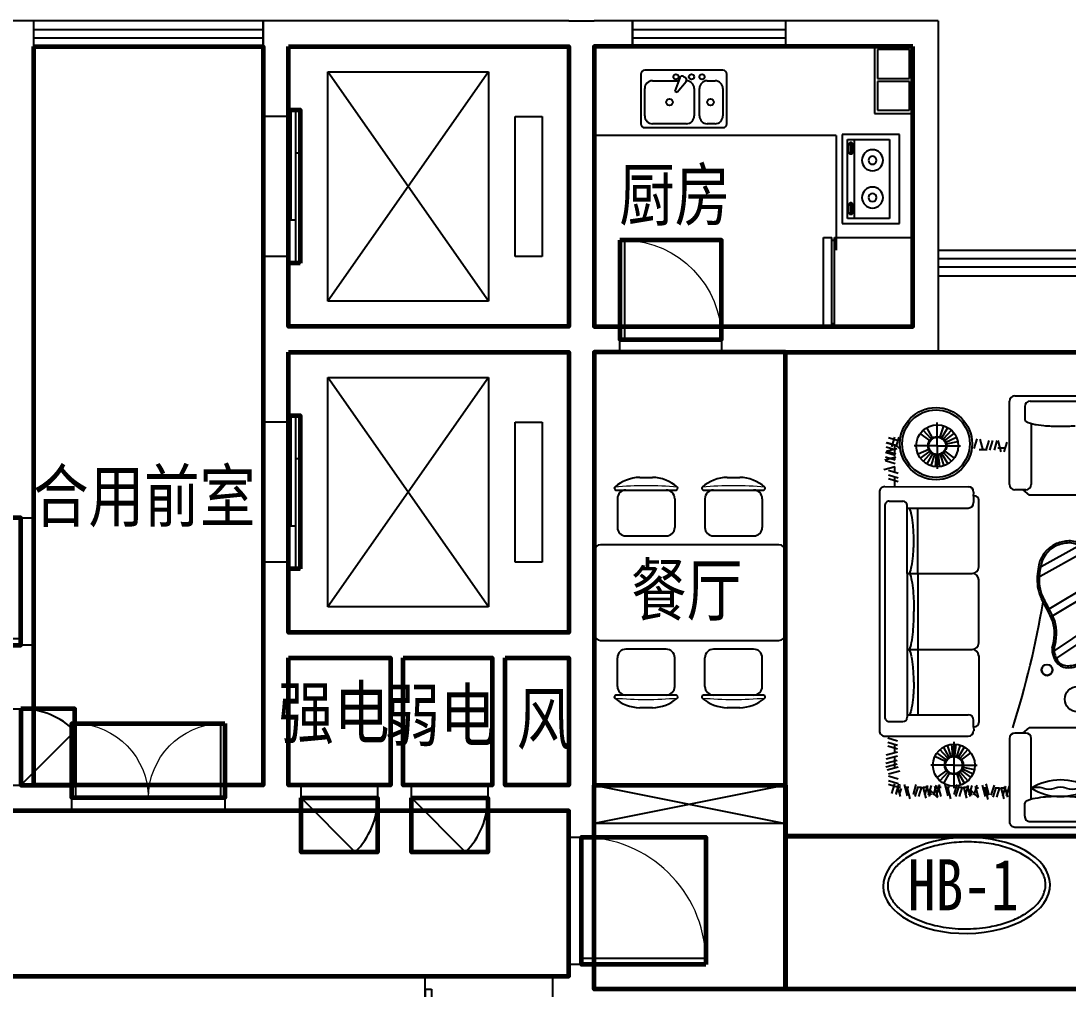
# Model space of a CAD drawing. Extents: x 863892 to 891592, y -662548 to -645248.
# Drawn here: x 877792 to 886011, y -652848 to -645248 of the extents above; entities that cross this region are included whole.
import ezdxf
from ezdxf.enums import TextEntityAlignment as Align

# ---------------------------------------------------------------- set-up
doc = ezdxf.new("R2010")
doc.units = 0
doc.header["$LTSCALE"] = 1000
doc.header["$MEASUREMENT"] = 0
doc.layers.get('0').update_dxf_attribs({"linetype": 'CONTINUOUS'})
for name, color, linetype in [('BATH', 8, 'CONTINUOUS'), ('F1', 223, 'CONTINUOUS'), ('Furniture(家具)', 8, 'CONTINUOUS'), ('PUB_TEXT', 7, 'CONTINUOUS'), ('STAIR', 3, 'CONTINUOUS'), ('WALL', 2, 'CONTINUOUS'), ('WINDOW', 4, 'CONTINUOUS'), ('家具', 8, 'CONTINUOUS')]:
    doc.layers.add(name, color=color, linetype=linetype)
for name, color, linetype, lineweight in [('GT_厨房', 4, 'CONTINUOUS', 60), ('GT_客厅', 2, 'CONTINUOUS', 60), ('GT_玄关', 40, 'CONTINUOUS', 60), ('GT_电机房', 210, 'CONTINUOUS', 60), ('GT_电梯', 150, 'CONTINUOUS', 60), ('GT_过道', 30, 'CONTINUOUS', 60), ('GT_门', 245, 'CONTINUOUS', 60), ('GT_风机房', 230, 'CONTINUOUS', 60), ('GT_餐厅', 3, 'CONTINUOUS', 60)]:
    doc.layers.add(name, color=color, linetype=linetype, lineweight=lineweight)
doc.styles.add('-黑体', font='simhei.ttf', dxfattribs={"width": 0.8})
doc.styles.add('DIM_FONT', font='ZBTXT.shx', dxfattribs={"width": 0.8})

# ---------------------------------------------------------------- blocks, each defined once
blk = doc.blocks.new('_LIFTD')
for points in [[(-0.5476, -0.6024), (-0.5476, -0.7742), (0.2411, -0.7742), (0.2411, -0.6024), (-0.5476, -0.6024)], [(-0.2411, -0.7836), (-0.2411, -0.9554), (0.5476, -0.9554), (0.5476, -0.7836), (-0.2411, -0.7836)]]:
    blk.add_lwpolyline(points)
blk = doc.blocks.new('_E10NWL')
for p, q in [((-275, 0), (275, 0)), ((-275, -482), (-275, 0)), ((275, 0), (275, -482)), ((275, -482), (-275, -482)), ((-275, -550), (-275, -499.1)), ((275, -499.1), (-275, -499.1)), ((-256.6, -482), (-256.6, -499.1)), ((256.6, -482), (256.6, -499.1)), ((275, -499.1), (275, -550)), ((275, -550), (-275, -550))]:
    blk.add_line(p, q)
at = {"style": 'DIM_FONT', "width": 0.8, "flags": 9}
for tag in ['XSIZE', 'YSIZE']:
    blk.add_attdef(tag, (0, 0), '', height=0.5, dxfattribs=at)
blk = doc.blocks.new('A$C20217E62')
at = {"layer": 'F1'}
for p, q in [((0, 419.3), (0, 30.7)), ((644.3, 450), (30.7, 450)), ((675, 30.7), (675, 419.3)), ((92, 368.2), (297.5, 368.2)), ((306.1, 391.1), (267.3, 287.5)), ((285, 277.2), (355.3, 362.7)), ((335.5, 401.6), (349.8, 393.4)), ((521.6, 368.2), (583, 368.2)), ((30.7, 92), (30.7, 306.8)), ((267.3, 287.5), (285, 277.2)), ((419.3, 306.8), (419.3, 92)), ((460.2, 92), (460.2, 306.8)), ((644.3, 306.8), (644.3, 92)), ((30.7, 0), (644.3, 0)), ((358, 30.7), (92, 30.7)), ((583, 30.7), (521.6, 30.7))]:
    blk.add_line(p, q, dxfattribs=at)
for centre, radius in [((276.1, 398.9), 20.5), ((398.9, 398.9), 20.5), ((480.7, 398.9), 20.5), ((225, 199.4), 25.6), ((547.2, 199.4), 25.6)]:
    blk.add_circle(centre, radius, dxfattribs=at)
for centre, radius, start, end in [((30.7, 419.3), 30.7, 90, 180), ((644.3, 419.3), 30.7, 360, 90), ((92, 306.8), 61.4, 90, 180), ((325.2, 383.9), 20.5, 60, 159.46232), ((339.5, 375.7), 20.5, 320.53768, 60), ((358, 306.8), 61.4, 360, 90), ((521.6, 306.8), 61.4, 90, 180), ((583, 306.8), 61.4, 360, 90), ((92, 92), 61.4, 180, 270), ((358, 92), 61.4, 270, 360), ((521.6, 92), 61.4, 180, 270), ((583, 92), 61.4, 270, 360), ((30.7, 30.7), 30.7, 180, 270), ((644.3, 30.7), 30.7, 270, 360)]:
    blk.add_arc(centre, radius, start, end, dxfattribs=at)
blk = doc.blocks.new('A$C179D235A')
at = {"layer": 'BATH'}
for p, q in [((0, 0), (0, 450)), ((0, 450), (700, 450)), ((700, 450), (700, 0)), ((40, 370.4), (40, 40)), ((660, 370.4), (40, 370.4)), ((660, 40), (660, 370.4)), ((40, 95.7), (660, 95.7)), ((40, 40), (660, 40)), ((71.2, 73.5), (71.3, 61.8)), ((146.3, 64), (81.7, 64)), ((81.7, 64), (81.7, 47.4)), ((81.7, 47.4), (146.3, 47.4)), ((146.3, 47.4), (146.3, 64)), ((163, 72.3), (163, 61.8)), ((544.2, 73.5), (544.3, 61.8)), ((554.7, 64), (554.7, 47.4)), ((619.3, 64), (554.7, 64)), ((554.7, 47.4), (619.3, 47.4)), ((619.3, 47.4), (619.3, 64)), ((636, 72.3), (636, 61.8)), ((700, 0), (0, 0))]:
    blk.add_line(p, q, dxfattribs=at)
for centre, radius in [((203.7, 237), 82.5), ((203.7, 237), 31.6), ((496.3, 237), 82.5), ((496.3, 237), 31.6)]:
    blk.add_circle(centre, radius, dxfattribs=at)
for centre, radius, start, end in [((108.3, -10.7), 94.4, 96.09827, 104.46313), ((117.2, -93.3), 177.5, 90, 96.09827), ((117.2, -93.3), 177.5, 83.90173, 90), ((126, -10.7), 94.4, 75.53687, 83.90173), ((581.3, -10.7), 94.4, 96.09827, 104.46313), ((590.1, -93.3), 177.5, 90, 96.09827), ((590.1, -93.3), 177.5, 83.90173, 90), ((599, -10.7), 94.4, 75.53687, 83.90173), ((75.4, 72.3), 4.03, 121.91056, 180), ((75.4, 72.3), 4.03, 180, 197.94544), ((75.4, 61.8), 4.03, 121.91056, 180), ((75.4, 61.8), 4.03, 180, 238.08944), ((95.1, 40.7), 41.3, 104.46313, 121.91056), ((95.1, 30.1), 41.3, 104.46313, 121.91056), ((95.1, 93.4), 41.3, 238.08944, 251.08449), ((108.3, -21.3), 94.4, 96.09827, 104.46313), ((117.2, -103.9), 177.5, 90, 96.09827), ((117.2, -103.9), 177.5, 83.90173, 90), ((126, -21.3), 94.4, 75.53687, 83.90173), ((126, 144.8), 94.4, 282.46105, 284.46313), ((139.2, 40.7), 41.3, 58.08944, 75.53687), ((139.2, 30.1), 41.3, 58.08944, 75.53687), ((139.2, 93.4), 41.3, 284.46313, 301.91056), ((158.9, 72.3), 4.03, 0, 58.08944), ((158.9, 61.8), 4.03, 360, 58.08944), ((158.9, 61.8), 4.03, 301.91056, 360), ((548.4, 72.3), 4.03, 121.91056, 180), ((548.4, 72.3), 4.03, 180, 197.94544), ((548.4, 61.8), 4.03, 121.91056, 180), ((548.4, 61.8), 4.03, 180, 238.08944), ((568.1, 40.7), 41.3, 104.46313, 121.91056), ((568.1, 30.1), 41.3, 104.46313, 121.91056), ((568.1, 93.4), 41.3, 238.08944, 251.08449), ((581.3, -21.3), 94.4, 96.09827, 104.46313), ((590.1, -103.9), 177.5, 90, 96.09827), ((590.1, -103.9), 177.5, 83.90173, 90), ((599, -21.3), 94.4, 75.53687, 83.90173), ((599, 144.8), 94.4, 282.46105, 284.46313), ((612.2, 40.7), 41.3, 58.08944, 75.53687), ((612.2, 30.1), 41.3, 58.08944, 75.53687), ((612.2, 93.4), 41.3, 284.46313, 301.91056), ((631.9, 72.3), 4.03, 0, 58.08944), ((631.9, 61.8), 4.03, 0, 58.08944), ((631.9, 61.8), 4.03, 301.91056, 360)]:
    blk.add_arc(centre, radius, start, end, dxfattribs=at)
blk = doc.blocks.new('ZHUO1')
for p, q in [((803.5, 179.9), (997.9, -237)), ((294.6, 137.4), (-294.6, -137.4)), ((952.7, -1155.7), (361, 113.2)), ((744.5, 146.8), (540.6, 51.7)), ((970.4, 58.6), (1012.3, -31.3)), ((507.9, -38), (641, -323.5)), ((-318.7, -203.8), (272.9, -1472.6)), ((934.7, -261), (730.7, -356.1)), ((-591, -475.9), (-387.1, -380.9)), ((-164.2, -699), (-297.4, -413.5)), ((1034.7, -475.7), (830.8, -570.8)), ((1093.8, -442.6), (1288.2, -859.5)), ((-459.9, -916.8), (-654.3, -499.9)), ((1260.7, -563.9), (1302.6, -653.7)), ((-626.8, -795.6), (-668.7, -705.7)), ((798.2, -660.5), (931.3, -946)), ((-400.8, -883.8), (-196.9, -788.7)), ((1224.9, -883.5), (1021, -978.6)), ((-300.7, -1098.4), (-96.8, -1003.3)), ((126, -1321.5), (-7.1, -1036)), ((-169.6, -1539.3), (-364, -1122.4)), ((339.4, -1496.8), (928.5, -1222.1)), ((-336.5, -1418), (-378.4, -1328.2)), ((-110.5, -1506.3), (93.4, -1411.2))]:
    blk.add_line(p, q)
for centre, radius, start, end in [((821.7, 188.3), 20, 137.66999, 205), ((814.3, 195), 10, 65.72654, 137.66999), ((688.6, -83.5), 315.6, 26.76514, 65.72654), ((315.7, 92), 50, 25, 115), ((773, 85.6), 67.5, 25, 115), ((569.1, -9.5), 67.5, 115, 205), ((722.3, -155.8), 315.6, 344.27346, 23.23486), ((-273.4, -182.7), 50, 115, 205), ((906.1, -199.9), 67.5, 295, 25), ((1016.1, -228.6), 20, 205, 272.33001), ((1016.5, -238.6), 10, 272.33001, 344.27346), ((702.2, -295), 67.5, 205, 295), ((-358.5, -442), 67.5, 25, 115), ((-672.8, -498.4), 10, 92.33001, 164.27346), ((-672.4, -508.4), 20, 25, 92.33001), ((-562.5, -537.1), 67.5, 115, 205), ((1063.3, -536.9), 67.5, 25, 115), ((1111.9, -434.2), 20, 137.66999, 205), ((1104.5, -427.4), 10, 65.72654, 137.66999), ((978.9, -706), 315.6, 26.76514, 65.72654), ((-378.7, -581.2), 315.6, 164.27346, 203.23486), ((859.3, -631.9), 67.5, 115, 205), ((1012.6, -778.2), 315.6, 344.27346, 23.23486), ((-225.4, -727.5), 67.5, 295, 25), ((-345, -653.5), 315.6, 206.76514, 245.72654), ((1196.4, -822.3), 67.5, 295, 25), ((-429.3, -822.6), 67.5, 205, 295), ((1306.3, -851.1), 20, 205, 272.33001), ((1306.7, -861.1), 10, 272.33001, 344.27346), ((-470.6, -932), 10, 245.72654, 317.66999), ((-478, -925.3), 20, 317.66999, 25), ((992.5, -917.4), 67.5, 205, 295), ((-68.3, -1064.5), 67.5, 25, 115), ((-88.4, -1203.7), 315.6, 164.27346, 203.23486), ((-382.5, -1120.9), 10, 92.33001, 164.27346), ((-382.1, -1130.9), 20, 25, 92.33001), ((-272.2, -1159.6), 67.5, 115, 205), ((907.3, -1176.8), 50, 295, 25), ((64.8, -1350), 67.5, 295, 25), ((-54.7, -1275.9), 315.6, 206.76514, 245.72654), ((-139.1, -1445.1), 67.5, 205, 295), ((318.2, -1451.5), 50, 205, 295), ((-180.3, -1554.5), 10, 245.72654, 317.66999), ((-187.7, -1547.8), 20, 317.66999, 25)]:
    blk.add_arc(centre, radius, start, end)
at = {"lineweight": 13}
for centre, start, end in [((-1526.2, -1160.3), 19.8023, 30.1977), ((-1235.9, -1782.8), 19.8023, 30.1977), ((1869.9, 423.3), 199.8023, 210.1977), ((2160.1, -199.2), 199.8023, 210.1977)]:
    blk.add_arc(centre, 2712.7, start, end, dxfattribs=at)
blk = doc.blocks.new('1')
at = {"layer": 'Furniture(家具)'}
for p, q in [((-70292.8, -528945.5), (-69577.6, -528945.8)), ((-70335.6, -529641.1), (-70335.3, -528988)), ((-70216.3, -529030.6), (-70216.4, -529132.2)), ((-70173.8, -528988.1), (-69691.4, -528988.2)), ((-69648.9, -529030.8), (-69649, -529130)), ((-69535.1, -528988.3), (-69535.4, -529641.4)), ((-70951.1, -529284), (-71012.6, -529215.7)), ((-70938.8, -529275), (-70984.7, -529195.4)), ((-70902.4, -529338.1), (-70902.4, -529156.3)), ((-70879.9, -529268.9), (-70851.5, -529181.4)), ((-70866, -529275), (-70820, -529195.4)), ((-70853.7, -529284), (-70792.2, -529215.7)), ((-70165.3, -529204.1), (-70165.5, -529641.1)), ((-70165.3, -529162.6), (-70165.3, -529204.1)), ((-69705.3, -529162.7), (-69705.5, -529641.3)), ((-71209, -529300), (-71285.5, -529276.5)), ((-71239, -529271), (-71262.6, -529347.4)), ((-71203.7, -529271), (-71227.3, -529347.4)), ((-71216.2, -529297.8), (-71191.9, -529273.5)), ((-70961.3, -529295.3), (-71035.6, -529241.3)), ((-70843.5, -529295.3), (-70769.1, -529241.3)), ((-70835.9, -529308.5), (-70751.9, -529271.1)), ((-70831.2, -529322.9), (-70741.3, -529303.8)), ((-70591.9, -529282.7), (-70615.4, -529359.2)), ((-70543, -529373.3), (-70566.5, -529285.1)), ((-70519.4, -529373.3), (-70495.9, -529296.9)), ((-70490, -529373.3), (-70466.5, -529296.9)), ((-70454.7, -529373.3), (-70431.2, -529296.9)), ((-70401.8, -529385), (-70425.3, -529296.9)), ((-69533.6, -529300.4), (-69510, -529388.6)), ((-69459.6, -529367.4), (-69436.1, -529291)), ((-69430.2, -529367.4), (-69406.6, -529291)), ((-69394.9, -529367.4), (-69371.3, -529291)), ((-69360.9, -529373.3), (-69384.4, -529285.1)), ((-69337.4, -529373.3), (-69313.8, -529296.9)), ((-69308, -529373.3), (-69284.4, -529296.9)), ((-69272.7, -529373.3), (-69249.1, -529296.9)), ((-69219.7, -529385), (-69243.2, -529296.9)), ((-69215.1, -529300.4), (-69191.5, -529388.6)), ((-69185.7, -529288.6), (-69162.1, -529376.8)), ((-69121, -529300.4), (-69144.5, -529376.8)), ((-69085.7, -529300.4), (-69109.2, -529376.8)), ((-69056.2, -529300.4), (-69079.8, -529376.8)), ((-69062.3, -529300.4), (-69038.7, -529388.6)), ((-69032.8, -529300.4), (-69009.3, -529388.6)), ((-71226.7, -529338.1), (-71303.1, -529314.6)), ((-71226.7, -529373.4), (-71303.1, -529349.9)), ((-71226.7, -529402.8), (-71303.1, -529379.3)), ((-71220.8, -529338.1), (-71297.2, -529314.6)), ((-71220.8, -529361.6), (-71295.6, -529381.6)), ((-71192.1, -529368.2), (-71223.9, -529336.4)), ((-70902.4, -529338.1), (-71084.1, -529338.1)), ((-70968.9, -529367.7), (-71052.9, -529405.1)), ((-70961.3, -529380.8), (-71035.6, -529434.9)), ((-70968.6, -529326.5), (-70973.3, -529321.8)), ((-70902.4, -529338.1), (-70902.4, -529519.8)), ((-70902.4, -529338.1), (-70720.7, -529338.1)), ((-70843.5, -529380.8), (-70769.1, -529434.9)), ((-70572.9, -529367.1, 685.7), (-70512.2, -529367.1, 685.7)), ((-70427.9, -529353.6, 685.7), (-70367.2, -529353.6, 685.7)), ((-70378.2, -529385), (-70354.7, -529308.6)), ((-69506.2, -529325.7), (-69479.7, -529306.3)), ((-69497.4, -529336.8, 685.7), (-69436.7, -529336.8, 685.7)), ((-69440.1, -529353.6, 685.7), (-69379.4, -529353.6, 685.7)), ((-69352.4, -529350.2, 685.7), (-69291.8, -529350.2, 685.7)), ((-69271.5, -529350.2, 685.7), (-69210.9, -529350.2, 685.7)), ((-69224.3, -529350.2, 685.7), (-69163.7, -529350.2, 685.7)), ((-69177.1, -529353.6, 685.7), (-69116.5, -529353.6, 685.7)), ((-69108.8, -529431.6, 1371.4), (-69108.8, -529339.1, 1371.4)), ((-68980.1, -529373.4), (-69056.6, -529349.9)), ((-71226.7, -529426.4), (-71314.9, -529449.9)), ((-71232.6, -529414.6), (-71309, -529391.1)), ((-71232.6, -529449.9), (-71309, -529426.4)), ((-71232.6, -529479.3), (-71309, -529455.8)), ((-70951.1, -529392.1), (-71012.6, -529460.5)), ((-70938.8, -529401.1), (-70984.7, -529480.7)), ((-70924.9, -529407.3), (-70953.3, -529494.7)), ((-70910, -529410.4), (-70919.6, -529501.9)), ((-70894.8, -529410.4), (-70885.2, -529501.9)), ((-70886.1, -529409), (-70890.8, -529404.3)), ((-70879.9, -529407.3), (-70851.5, -529494.7)), ((-70866, -529401.1), (-70820, -529480.7)), ((-70853.7, -529392.1), (-70792.2, -529460.5)), ((-68980.1, -529396.9), (-69068.3, -529420.5)), ((-68991.9, -529449.9), (-69068.3, -529426.4)), ((-68991.9, -529485.2), (-69068.3, -529461.7)), ((-71232.6, -529502.8), (-71320.8, -529526.4)), ((-71209, -529555.8), (-71285.5, -529532.2)), ((-68991.9, -529538.1), (-69080.1, -529561.7)), ((-68991.9, -529514.6), (-69068.3, -529491.1)), ((-71209, -529591.1), (-71285.5, -529567.5)), ((-71209, -529620.5), (-71285.5, -529597)), ((-70165.5, -529615.2), (-70165.5, -529641.1)), ((-68997.8, -529655.8), (-69074.2, -529632.3)), ((-69058.8, -529669, 1371.4), (-69058.8, -529576.5, 1371.4)), ((-71356, -529700.8), (-71355.8, -531575.1)), ((-71313.2, -529659), (-70659.5, -529659.2)), ((-70617, -529732.5), (-70616.9, -529701.8)), ((-70208, -529683.7), (-70293.1, -529683.6)), ((-70230.4, -529683.6), (-70180.1, -529725.2)), ((-69626.2, -529683.2), (-69677.3, -529725.4)), ((-69577.9, -529683.9), (-69663, -529683.9)), ((-68997.8, -529691.1), (-69074.2, -529667.6)), ((-68997.8, -529720.5), (-69074.2, -529697)), ((-71279.3, -529772.8), (-71173.8, -529772.8)), ((-70617.2, -529728.3), (-70617.2, -529784.6)), ((-70617, -529731.4), (-70610.5, -529731.4)), ((-70576.8, -530288.4), (-70576.8, -529793.1)), ((-70576.5, -529904.6), (-70576.5, -529765.5)), ((-70135.7, -529725.2), (-70180.1, -529725.2)), ((-69677.3, -529725.4), (-70135.7, -529725.2)), ((-68997.8, -529744), (-69086, -529767.6)), ((-68997.8, -529773.4), (-69086, -529797)), ((-69039.8, -529840, 1371.4), (-69039.8, -529747.4, 1371.4)), ((-71314, -529806.7), (-71313.3, -531469.8)), ((-71140, -530339.6), (-71139.8, -529806.9)), ((-71139.8, -529827), (-70659.8, -529827.1)), ((-71054.9, -530052.4), (-71054.8, -529827)), ((-68980.1, -529832.3), (-69056.6, -529808.7)), ((-68980.1, -529867.6), (-69056.6, -529844)), ((-68980.1, -529897), (-69056.6, -529873.4)), ((-68980.1, -529920.5), (-69068.3, -529944)), ((-68991.9, -529973.5), (-69068.3, -529949.9)), ((-69059.2, -530021.2, 1371.4), (-69059.2, -529928.7, 1371.4)), ((-68991.9, -530008.8), (-69068.3, -529985.2)), ((-68991.9, -530038.2), (-69068.3, -530014.6)), ((-71055, -530339.6), (-71054.9, -530052.4)), ((-70110.3, -530299.1), (-69774.6, -530113.4)), ((-68991.9, -530061.7), (-69080.1, -530085.2)), ((-70118.5, -530374.4), (-69723.9, -530156.1)), ((-69052.7, -530267.3, 1371.4), (-69052.7, -530174.7, 1371.4)), ((-68974.3, -530191.1), (-69050.7, -530167.6)), ((-68974.3, -530226.4), (-69050.7, -530202.9)), ((-68974.3, -530279.4), (-69062.5, -530302.9)), ((-68974.3, -530255.8), (-69050.7, -530232.3)), ((-71140.2, -530339.6), (-70760.4, -530339.5)), ((-71140, -530339.4), (-71139.8, -531469.7)), ((-71140, -530339.4), (-71033, -530339.5)), ((-71055, -530339.5), (-71054.8, -531449.6)), ((-70760.4, -530339.5), (-70627.8, -530339.4)), ((-70037.8, -530626.9), (-69608.5, -530368.7)), ((-68986, -530332.3), (-69062.5, -530308.8)), ((-68986, -530367.6), (-69062.5, -530344.1)), ((-68986, -530397), (-69062.5, -530373.5)), ((-70576.7, -530885.9), (-70576.7, -530390.6)), ((-70010.7, -530681.3), (-69594.6, -530431.1)), ((-68986, -530420.5), (-69074.2, -530444.1)), ((-69046.3, -530545.6, 1371.4), (-69046.3, -530453.1, 1371.4)), ((-68991.9, -530538.2), (-69068.3, -530514.7)), ((-68991.9, -530573.5), (-69068.3, -530550)), ((-68991.9, -530602.9), (-69068.3, -530579.4)), ((-69999.2, -530958.6), (-69586.9, -530680)), ((-68991.9, -530626.4), (-69080.1, -530650)), ((-68991.9, -530655.9), (-69080.1, -530679.4)), ((-69065.7, -530772.2, 1371.4), (-69065.7, -530679.7, 1371.4)), ((-69980.2, -531016.6), (-69599.6, -530759.3)), ((-68986, -530744.1), (-69074.2, -530767.6)), ((-68974.3, -530773.5), (-69062.5, -530797)), ((-68986, -530838.2), (-69062.5, -530814.7)), ((-68986, -530873.5), (-69062.5, -530850)), ((-71140, -530937.1), (-70760.3, -530937)), ((-70760.3, -530937), (-70627.7, -530936.9)), ((-68986, -530902.9), (-69062.5, -530879.4)), ((-68980.1, -530944.1), (-69056.6, -530920.6)), ((-69046.3, -530988.4, 1371.4), (-69046.3, -530895.8, 1371.4)), ((-70576.7, -530987.9), (-70576.5, -531511.1)), ((-68980.1, -530979.4), (-69056.6, -530955.9)), ((-68980.1, -531008.8), (-69056.6, -530985.3)), ((-69036.9, -531089.8, 1371.4), (-69036.9, -530997.2, 1371.4)), ((-68980.1, -531032.4), (-69068.3, -531055.9)), ((-68991.9, -531085.3), (-69068.3, -531061.8)), ((-68991.9, -531120.6), (-69068.3, -531097.1)), ((-68991.9, -531173.5), (-69080.1, -531197.1)), ((-68991.9, -531150), (-69068.3, -531126.5)), ((-69051.9, -531219.3, 1371.4), (-69051.9, -531126.8, 1371.4)), ((-68974.3, -531303), (-69050.7, -531279.4)), ((-68974.3, -531338.3), (-69050.7, -531314.7)), ((-68974.3, -531367.7), (-69050.7, -531344.1)), ((-69036.9, -531373.3, 1371.4), (-69036.9, -531280.8, 1371.4)), ((-68974.3, -531391.2), (-69062.5, -531414.7)), ((-68986, -531444.2), (-69062.5, -531420.6)), ((-69051, -531523.8, 685.7), (-69051, -531431.3, 685.7)), ((-71279.3, -531503.8), (-71173.8, -531503.7)), ((-71139.8, -531449.6), (-70659.8, -531449.4)), ((-70617.2, -531548.3), (-70617.2, -531491.9)), ((-68986, -531479.5), (-69062.5, -531455.9)), ((-68986, -531508.9), (-69062.5, -531485.3)), ((-70617, -531544.1), (-70616.9, -531574.8)), ((-70617, -531545.2), (-70610.5, -531545.2)), ((-70208, -531592.9), (-70293.1, -531593)), ((-70230.4, -531592.9), (-70180.1, -531551.4)), ((-69677.3, -531551.2), (-70180.1, -531551.4)), ((-69626.2, -531593.4), (-69677.3, -531551.2)), ((-69577.9, -531592.7), (-69663, -531592.7)), ((-68986, -531532.4), (-69074.2, -531555.9)), ((-68980.1, -531596.1), (-69056.6, -531572.6)), ((-69036.9, -531677.1, 1371.4), (-69036.9, -531584.5, 1371.4)), ((-71313.2, -531617.6), (-70659.5, -531617.4)), ((-71214.9, -531655.9), (-71291.4, -531632.4)), ((-71214.9, -531691.2), (-71291.4, -531667.7)), ((-70794.4, -531776.1), (-70822.8, -531688.7)), ((-70779.5, -531773), (-70789.1, -531681.5)), ((-70771.9, -531662.4), (-70771.9, -532027.1)), ((-70764.3, -531773), (-70754.7, -531681.5)), ((-70749.4, -531776.1), (-70721, -531688.7)), ((-70335.6, -531635.5), (-70335.3, -532288.6)), ((-70165.3, -532114), (-70165.5, -531635.4)), ((-69705.3, -532113.9), (-69705.5, -531635.2)), ((-69535.1, -532288.3), (-69535.4, -531635.2)), ((-68980.1, -531619.7), (-69068.3, -531643.2)), ((-68991.9, -531672.6), (-69068.3, -531649.1)), ((-68991.9, -531707.9), (-69068.3, -531684.4)), ((-71214.9, -531744.2), (-71303.1, -531767.7)), ((-71214.9, -531720.6), (-71291.4, -531697.1)), ((-70830.8, -531802.6), (-70905.1, -531748.5)), ((-70820.6, -531791.3), (-70882.1, -531723)), ((-70808.3, -531782.3), (-70854.2, -531702.7)), ((-70735.5, -531782.3), (-70689.5, -531702.7)), ((-70723.2, -531791.3), (-70661.7, -531723)), ((-70713, -531802.6), (-70638.6, -531748.5)), ((-68991.9, -531760.8), (-69080.1, -531784.4)), ((-68991.9, -531737.3), (-69068.3, -531713.8)), ((-69051.9, -531806.6, 1371.4), (-69051.9, -531714.1, 1371.4)), ((-71217.6, -531808), (-71305.8, -531831.5)), ((-71217.6, -531837.4), (-71305.8, -531861)), ((-71214.9, -531773.6), (-71303.1, -531797.1)), ((-71236.6, -531869.2), (-71236.6, -531779.4)), ((-70771.9, -531845.4), (-70953.6, -531845.4)), ((-70838.4, -531815.8), (-70922.3, -531778.4)), ((-70771.9, -531845.4), (-70590.2, -531845.4)), ((-71209, -531861.8), (-71297.2, -531885.4)), ((-71197.3, -531891.2), (-71285.5, -531914.8)), ((-71209, -531956), (-71285.5, -531932.4)), ((-70830.8, -531888.1), (-70905.1, -531942.2)), ((-70820.6, -531899.4), (-70882.1, -531967.7)), ((-70808.3, -531908.4), (-70854.2, -531988)), ((-70749.4, -531914.6), (-70721, -532002)), ((-70735.5, -531908.4), (-70689.5, -531988)), ((-70723.2, -531899.4), (-70661.7, -531967.7)), ((-70713, -531888.1), (-70638.6, -531942.2)), ((-70705.4, -531875), (-70621.4, -531912.3)), ((-70700.7, -531860.5), (-70610.8, -531879.6)), ((-68974.3, -531890.3), (-69050.7, -531866.7)), ((-68974.3, -531925.6), (-69050.7, -531902)), ((-68974.3, -531955), (-69050.7, -531931.5)), ((-69036.9, -531960.6, 1371.4), (-69036.9, -531868.1, 1371.4)), ((-71209, -531991.3), (-71285.5, -531967.7)), ((-71209, -532020.7), (-71285.5, -531997.1)), ((-71239, -531991.7), (-71262.6, -532068.1)), ((-71204.1, -531998.1), (-71227.7, -532074.5)), ((-71203.7, -531991.7), (-71227.3, -532068.1)), ((-71217.1, -532004), (-71193.6, -532092.2)), ((-71163.7, -531998.1), (-71140.1, -532086.3)), ((-71069.6, -531998.1), (-71093.1, -532074.5)), ((-71055.7, -532015.8), (-71079.3, -532092.2)), ((-71026.3, -532015.8), (-71049.9, -532092.2)), ((-71017, -532015.8), (-70993.5, -532104)), ((-70979.4, -532004), (-71002.9, -532080.4)), ((-70987.6, -532004), (-70964, -532092.2)), ((-70950, -532004), (-70973.5, -532080.4)), ((-70911.3, -532003.4), (-70934.9, -532079.9)), ((-70924.3, -532009.3), (-70900.8, -532097.5)), ((-70884.7, -531998.1), (-70908.3, -532074.5)), ((-70897.7, -532004), (-70874.1, -532092.2)), ((-70844.3, -531998.1), (-70820.7, -532086.3)), ((-70750.1, -531998.1), (-70773.7, -532074.5)), ((-70736.3, -532015.8), (-70759.9, -532092.2)), ((-70706.9, -532015.8), (-70730.4, -532092.2)), ((-70697.6, -532015.8), (-70674, -532104)), ((-70660, -532004), (-70683.5, -532080.4)), ((-70668.2, -532004), (-70644.6, -532092.2)), ((-70630.5, -532004), (-70654.1, -532080.4)), ((-70591.9, -532003.4), (-70615.4, -532079.9)), ((-70604.9, -532009.3), (-70581.3, -532097.5)), ((-70551.4, -532003.4), (-70527.9, -532091.6)), ((-70522, -531991.7), (-70498.5, -532079.9)), ((-70457.3, -532003.4), (-70480.9, -532079.9)), ((-70367.1, -532009.3), (-70390.7, -532085.7)), ((-70375.3, -532009.3), (-70351.8, -532097.5)), ((-70337.7, -532009.3), (-70361.3, -532085.7)), ((-69495, -531998.1), (-69518.5, -532074.5)), ((-69481.2, -532015.8), (-69504.7, -532092.2)), ((-69451.8, -532015.8), (-69475.3, -532092.2)), ((-69442.4, -532015.8), (-69418.9, -532104)), ((-69404.8, -532004), (-69428.3, -532080.4)), ((-69413, -532004), (-69389.5, -532092.2)), ((-69336.8, -532003.4), (-69360.3, -532079.9)), ((-69349.7, -532009.3), (-69326.2, -532097.5)), ((-69323.1, -532004), (-69299.6, -532092.2)), ((-69269.7, -531998.1), (-69246.1, -532086.3)), ((-69175.5, -531998.1), (-69199.1, -532074.5)), ((-69161.7, -532015.8), (-69185.3, -532092.2)), ((-69132.3, -532015.8), (-69155.9, -532092.2)), ((-69123, -532015.8), (-69099.5, -532104)), ((-69085.4, -532004), (-69108.9, -532080.4)), ((-69093.6, -532004), (-69070, -532092.2)), ((-68974.3, -531978.5), (-69062.5, -532002)), ((-68986, -532031.5), (-69062.5, -532007.9)), ((-71186, -532029.7), (-71197.8, -532068.1)), ((-71140.5, -532021.6), (-71117, -532109.8)), ((-70962.4, -532043), (-70952.5, -532079.9)), ((-70899.5, -532101.6), (-70961.3, -532039.7)), ((-70821.1, -532021.6), (-70797.6, -532109.8)), ((-70642.9, -532043), (-70633.1, -532079.9)), ((-70580, -532101.6), (-70641.9, -532039.7)), ((-70528.3, -532027), (-70504.7, -532115.2)), ((-70443.5, -532021.1), (-70467, -532097.5)), ((-70414.1, -532021.1), (-70437.6, -532097.5)), ((-70404.8, -532021.1), (-70381.2, -532109.3)), ((-69387.8, -532043), (-69377.9, -532079.9)), ((-69246.5, -532021.6), (-69223, -532109.8)), ((-69068.4, -532043), (-69058.5, -532079.9)), ((-68986, -532066.8), (-69062.5, -532043.2)), ((-70216.3, -532246), (-70216.4, -532144.3)), ((-69648.9, -532245.8), (-69649, -532146.6)), ((-70292.8, -532331.1), (-69577.6, -532330.8)), ((-70173.8, -532288.5), (-69691.4, -532288.3))]:
    blk.add_line(p, q, dxfattribs=at)
for points in [[(-71236.6, -529413.3), (-71236.6, -529333.3)], [(-71236.6, -529448.6), (-71236.6, -529429)], [(-71236.6, -529547.3), (-71236.6, -529503.9)], [(-71236.6, -529651.4), (-71236.6, -529582.6)], [(-71236.6, -531750), (-71236.6, -531684.6)], [(-71192.3, -532019.9), (-71210.9, -532019.9)], [(-71125.3, -532019.9), (-71157.9, -532019.9)], [(-71027.6, -532019.9), (-71057, -532019.9)], [(-70983.3, -532019.9), (-71015.9, -532019.9)], [(-70984.3, -532019.9), (-71014.4, -532019.9)], [(-70899.5, -532025.2), (-70918.1, -532025.2)], [(-70872.9, -532019.9), (-70891.4, -532019.9)], [(-70805.9, -532019.9), (-70838.4, -532019.9)], [(-70708.2, -532019.9), (-70737.6, -532019.9)], [(-70663.9, -532019.9), (-70696.5, -532019.9)], [(-70664.9, -532019.9), (-70695, -532019.9)], [(-70580.1, -532025.2), (-70598.6, -532025.2)], [(-70513.1, -532025.2), (-70545.6, -532025.2)], [(-70415.4, -532025.2), (-70444.8, -532025.2)], [(-70371.1, -532025.2), (-70403.7, -532025.2)], [(-70372.1, -532025.2), (-70402.2, -532025.2)], [(-69453, -532019.9), (-69482.4, -532019.9)], [(-69408.8, -532019.9), (-69441.3, -532019.9)], [(-69409.7, -532019.9), (-69439.8, -532019.9)], [(-69324.9, -532025.2), (-69343.5, -532025.2)], [(-69298.3, -532019.9), (-69316.9, -532019.9)], [(-69231.3, -532019.9), (-69263.9, -532019.9)], [(-69133.6, -532019.9), (-69163, -532019.9)], [(-69089.3, -532019.9), (-69121.9, -532019.9)], [(-69090.3, -532019.9), (-69120.4, -532019.9)], [(-69005.5, -532025.2), (-69024, -532025.2)]]:
    blk.add_lwpolyline(points, dxfattribs=at)
for points in [[(-71087.1, -530083.1, 0.02107), (-71092, -529964.9, 0.029233), (-71104.1, -529880.4, 0.045778), (-71120.2, -529827, 0.201615)], [(-71121.2, -530341, 0.047423), (-71104.3, -530285.6, 0.029233), (-71092.1, -530201.2, 0.02107), (-71087.1, -530083.1, 0.02107)], [(-71120, -530339.6, 0.00246), (-71121.2, -530336.8)], [(-71121.2, -530337.9, -0.047423), (-71104.3, -530393.2, -0.029233), (-71092.1, -530477.6, -0.017749), (-71085.5, -530638.3, -0.02107)], [(-71087.1, -531193.5, -0.02107), (-71092, -531311.7, -0.029233), (-71104.1, -531396.1, -0.045778), (-71120.2, -531449.6, -0.201615)]]:
    blk.add_lwpolyline(points, format="xyb", dxfattribs=at)
for centre, radius in [((-70912.5, -529321.5), 283.5), ((-70912.5, -529321.5), 264.6), ((-70902.4, -529338.1), 164.7), ((-70902.4, -529338.1), 72.8), ((-70902.4, -529338.1), 67.2), ((-69192.4, -529689.5), 26), ((-69322.3, -530443.3), 104.7), ((-70041, -531097.1), 43.3), ((-69803.2, -531327.1), 98.8), ((-69235.7, -531448.4), 26), ((-70771.9, -531845.4), 164.7), ((-70771.9, -531845.4), 72.8), ((-70771.9, -531845.4), 67.2)]:
    blk.add_circle(centre, radius, dxfattribs=at)
for centre, radius, start, end in [((-70292.8, -528988), 42.5, 89.97718, 179.97718), ((-69577.6, -528988.3), 42.5, 359.97718, 89.97718), ((-70173.8, -529030.6), 42.5, 89.97718, 179.97718), ((-69691.5, -529030.8), 42.5, 359.97718, 89.97718), ((-70199.3, -529132.2), 17, 179.97718, 246.26262), ((-69666, -529130), 17, 294.81829, 359.97718), ((-70075.5, -528850.7), 324.6, 246.26262, 259.46261), ((-69991.4, -528398.5), 784.5, 259.46261, 260.16374), ((-69986.4, -528398.5), 784.5, 259.50825, 265.62663), ((-69934.8, -527666.3), 1518.9, 265.58099, 269.97718), ((-69934.8, -527666.3), 1518.9, 269.97718, 274.37337), ((-69873.8, -528398.5), 784.5, 274.41901, 280.53739), ((-69795.1, -528850.8), 324.6, 282.72648, 294.81829), ((-71313.1, -529701.9), 42.9, 90.21182, 181.55427), ((-70659.5, -529701.7), 42.5, 359.97718, 89.97718), ((-70293.1, -529641.1), 42.5, 179.97718, 269.97718), ((-70208, -529641.1), 42.5, 269.97718, 359.97718), ((-69662.9, -529641.3), 42.5, 179.97718, 269.97718), ((-74516.4, -530398.9), 5000.5, 346.46005, 8.23607), ((-77390.3, -530064.1), 7747.5, 358.48458, 2.66537), ((-69577.9, -529641.4), 42.5, 269.97718, 359.97718), ((-71278.8, -529808), 35.2, 90.76195, 182.11277), ((-71173.8, -529806.9), 34, 359.97718, 89.97718), ((-70659.7, -529784.6), 42.5, 269.97718, 359.97718), ((-70610.5, -529765.4), 34, 359.97718, 89.97718), ((-69873.9, -530325.9), 238.3, 112.82179, 174.6616), ((-69875.2, -530323.3), 220.1, 115.14615, 172.25786), ((-69846.9, -530411.7), 312.4, 94.26561, 112.94903), ((-69846.9, -530411.7), 328, 94.16056, 111.35274), ((-69870.7, -530259.1), 174.6, 54.53942, 90), ((-69870.7, -530259.1), 159, 54.53942, 89.79814), ((-69980.4, -530413.2), 363.7, 30.18022, 54.53942), ((-69980.4, -530413.2), 348.1, 30.18022, 54.53942), ((-70627.8, -530288.4), 51, 269.97718, 359.97718), ((-70155.9, -530515.2), 551.1, 13.54376, 30.18022), ((-70155.9, -530515.2), 566.7, 13.54376, 30.18022), ((-70627.7, -530390.7), 51, 0.02282, 90.02282), ((-69656.2, -530386.6), 462.4, 169.6711, 179.70345), ((-69656.2, -530386.6), 446.9, 167.98944, 179.717), ((-69771.2, -530390.7), 347.6, 178.92916, 205.31733), ((-69771.2, -530390.7), 332, 178.91103, 205.20363), ((-70434.3, -530582.3), 837.4, 0, 13.54376), ((-70434.3, -530582.3), 853, 0, 13.54376), ((-71530.5, -531381.2), 1688, 23.36802, 30.20084), ((-77073.4, -529406.3), 7095.9, 342.4045, 350.62493), ((-71530.5, -531381.2), 1672.4, 23.40782, 30.22383), ((-70434.3, -530582.3), 837.4, 346.45624, 0), ((-70434.3, -530582.3), 853, 346.45624, 0), ((-73351, -530625.4), 2265.5, 355.60792, 359.67522), ((-70362.6, -530813.4), 379.5, 343.05682, 14.73896), ((-70362.6, -530813.4), 395.1, 343.29264, 14.91168), ((-70155.9, -530649.3), 551.1, 329.81978, 346.45624), ((-70155.9, -530649.3), 566.7, 329.81978, 346.45624), ((-71819.5, -530737.2), 730, 348.45104, 355.1489), ((-71403.8, -530822.2), 305.7, 337.59062, 348.45104), ((-71403.8, -531052.1), 305.7, 11.54896, 22.40938), ((-71403.8, -530823.4), 305.7, 337.63626, 338.20011), ((-70627.7, -530885.9), 51, 269.97718, 359.97718), ((-70627.7, -530988), 51, 0.02282, 90.02282), ((-69841.1, -530939.1), 159.2, 174.55266, 218.73699), ((-69841.1, -530939.1), 143.6, 175.15636, 218.84477), ((-69980.4, -530751.4), 348.1, 305.46058, 329.81978), ((-69980.4, -530751.4), 363.7, 305.46058, 329.81978), ((-71819.5, -531137.1), 730, 4.8511, 11.54896), ((-69881.8, -530976.2), 88.8, 216.61066, 276.60005), ((-77390.3, -530064.1), 7747.5, 348.93369, 353.21581), ((-72491.1, -531194.1), 1404, 0.02282, 4.8511), ((-70041, -531097.1), 43.3, 153.59105, 30.58044), ((-69881.8, -530976.2), 104.3, 216.78006, 276.07492), ((-69870.7, -530905.4), 159, 269.69663, 305.46058), ((-69870.7, -530905.4), 174.6, 270, 305.46058), ((-71278.8, -531468.5), 35.2, 177.88723, 269.23805), ((-71173.8, -531469.7), 34, 270.02282, 0.02282), ((-70659.7, -531492), 42.5, 0.02282, 90.02282), ((-70610.5, -531511.1), 34, 270.02282, 0.02282), ((-71313.3, -531575.1), 42.5, 180.02282, 270.02282), ((-70659.5, -531574.8), 42.5, 270.02282, 0.02282), ((-70293.1, -531635.5), 42.5, 90.02282, 180.02282), ((-70208, -531635.4), 42.5, 0.02282, 90.02282), ((-69662.9, -531635.2), 42.5, 90.02282, 180.02282), ((-69577.9, -531635.2), 42.5, 0.02282, 90.02282), ((-73908.3, -530951.7), 2911.9, 338.83649, 338.87132), ((-69934.9, -532395.3), 434.1, 58.32966, 121.888), ((-69936.3, -531657.3), 434.1, 238.32966, 301.888), ((-70117.8, -532170.6), 151.1, 72.50783, 107.70983), ((-69991.4, -532878.1), 784.5, 94.41901, 100.53739), ((-70027, -531882.5), 151.1, 252.50783, 287.70983), ((-69934.8, -533610.3), 1518.9, 90.02282, 94.41901), ((-69935.1, -532170.3), 151.1, 72.50783, 107.70983), ((-69934.8, -533610.3), 1518.9, 85.62663, 90.02282), ((-69844.3, -531882.1), 151.1, 252.50783, 287.70983), ((-69878.8, -532878), 784.5, 79.50825, 85.62663), ((-69752.4, -532169.9), 151.1, 72.50783, 107.70983), ((-70199.3, -532144.3), 17, 113.73738, 180.02282), ((-70075.5, -532425.9), 324.6, 100.53739, 113.73738), ((-69795.1, -532425.7), 324.6, 65.18171, 79.50825), ((-69666, -532146.6), 17, 0.02282, 65.18171), ((-70173.8, -532246), 42.5, 180.02282, 270.02282), ((-69691.5, -532245.8), 42.5, 270.02282, 0.02282), ((-70292.8, -532288.6), 42.5, 180.02282, 270.02282), ((-69577.6, -532288.3), 42.5, 270.02282, 0.02282)]:
    blk.add_arc(centre, radius, start, end, dxfattribs=at)
blk = doc.blocks.new('A$C505D2F39')
at = {"layer": 'F1'}
for p, q in [((526.4, 301.1), (0, 301.1)), ((0, 301.1), (0, 0)), ((250.4, 275.9), (25.2, 275.9)), ((25.2, 275.9), (25.2, 24.7)), ((250.4, 24.7), (250.4, 275.9)), ((501.2, 275.9), (275.6, 275.9)), ((275.6, 275.9), (275.6, 24.7)), ((501.2, 24.7), (501.2, 275.9)), ((526.4, 0), (526.4, 301.1)), ((0, 0), (526.4, 0)), ((25.2, 24.7), (250.4, 24.7)), ((275.6, 24.7), (501.2, 24.7))]:
    blk.add_line(p, q, dxfattribs=at)
blk = doc.blocks.new('$DorLib2D$00000114')
at = {"color": 0}
blk.add_line((0.5, 0), (-0.207, 0.707), dxfattribs=at)
blk.add_arc((0.5, 0), 1, 135, 180, dxfattribs=at)
blk = doc.blocks.new('$DorLib2D$00000001')
for p, q in [((0.45, 0.975), (0.5, 0.975)), ((0.45, 0), (0.45, 0.975)), ((0.5, 0), (0.5, 0.975)), ((0.5, 0), (0.45, 0))]:
    blk.add_line(p, q)
at = {"lineweight": 13}
blk.add_arc((0.475, 0), 0.975, 91.46928, 180, dxfattribs=at)
blk = doc.blocks.new('$DorLib2D$00000002')
for p, q in [((-0.5, 0), (-0.5, 0.4875)), ((-0.475, 0.4875), (-0.5, 0.4875)), ((-0.475, 0), (-0.475, 0.4875)), ((0.475, 0), (0.475, 0.4875)), ((0.475, 0.4875), (0.5, 0.4875)), ((0.5, 0), (0.5, 0.4875)), ((-0.5, 0), (-0.475, 0)), ((0.5, 0), (0.475, 0))]:
    blk.add_line(p, q)
at = {"lineweight": 13}
for centre, start, end in [((-0.4875, 0), 0, 88.53072), ((0.4875, 0), 91.46928, 180)]:
    blk.add_arc(centre, 0.4875, start, end, dxfattribs=at)
blk = doc.blocks.new('$TCHSYS$WIN2D')
for p, q in [((-0.5, 0.5), (0.5, 0.5)), ((-0.5, 0.5), (-0.5, -0.5)), ((0.5, 0.5), (0.5, -0.5)), ((0.5, 0.1667), (-0.5, 0.1667)), ((0.5, -0.1667), (-0.5, -0.1667)), ((-0.5, -0.5), (0.5, -0.5))]:
    blk.add_line(p, q)

msp = doc.modelspace()

# ---------------------------------------------------------------- linework, layer by layer
at = {"layer": 'Furniture(家具)'}
for p, q in [((882291.9, -651248.4), (883791.9, -651248.4)), ((882291.9, -651248.4), (883791.9, -651548.4)), ((883791.9, -651248.4), (882291.9, -651548.4)), ((883791.9, -651248.4), (883791.9, -651548.4)), ((883791.9, -651548.4), (882291.9, -651548.4))]:
    msp.add_line(p, q, dxfattribs=at)
at = {"layer": 'GT_厨房'}
msp.add_lwpolyline([(884791.9, -645448.4), (882291.9, -645448.4), (882291.9, -647648.4), (884791.9, -647648.4), (884791.9, -645448.4)], dxfattribs=at)
at = {"layer": 'GT_客厅'}
msp.add_lwpolyline([(883791.9, -647848.4), (887791.9, -647848.4), (887791.9, -651648.4), (883791.9, -651648.4), (883791.9, -647848.4)], dxfattribs=at)
at = {"layer": 'GT_玄关'}
msp.add_lwpolyline([(883791.9, -651248.4), (883791.9, -652848.4), (882291.9, -652848.4), (882291.9, -651248.4), (883791.9, -651248.4)], dxfattribs=at)
at = {"layer": 'GT_电机房'}
for points in [[(879891.9, -650248.4), (880691.9, -650248.4), (880691.9, -651248.4), (879891.9, -651248.4), (879891.9, -650248.4)], [(880791.9, -650248.4), (881491.9, -650248.4), (881491.9, -651248.4), (880791.9, -651248.4), (880791.9, -650248.4)]]:
    msp.add_lwpolyline(points, dxfattribs=at)
at = {"layer": 'GT_电梯'}
for points in [[(879891.9, -645448.4), (882091.9, -645448.4), (882091.9, -647648.4), (879891.9, -647648.4), (879891.9, -645448.4)], [(879891.9, -647848.4), (882091.9, -647848.4), (882091.9, -650048.4), (879891.9, -650048.4), (879891.9, -647848.4)]]:
    msp.add_lwpolyline(points, dxfattribs=at)
at = {"layer": 'GT_过道'}
for points in [[(877891.9, -645448.4), (879691.9, -645448.4), (879691.9, -651248.4), (877891.9, -651248.4), (877891.9, -645448.4)], [(888991.9, -651148.4), (888991.9, -652848.4), (883791.9, -652848.4), (883791.9, -651648.4), (887891.9, -651648.4), (887891.9, -651148.4), (888991.9, -651148.4)], [(873391.9, -651448.4), (873391.9, -652748.4), (882091.9, -652748.4), (882091.9, -651448.4), (873391.9, -651448.4)]]:
    msp.add_lwpolyline(points, dxfattribs=at)
at = {"layer": 'GT_门'}
for points in [[(879983, -647150.8), (879891.9, -647150.8), (879891.9, -645946.1), (879983, -645946.1), (879983, -647150.8)], [(882491.9, -646968.4), (882491.9, -647748.4), (883291.9, -647748.4), (883291.9, -646968.4), (882491.9, -646968.4)], [(879983, -649550.8), (879891.9, -649550.8), (879891.9, -648346.1), (879983, -648346.1), (879983, -649550.8)], [(876816.9, -650148.4), (877791.9, -650148.4), (877791.9, -649148.4), (876816.9, -649148.4), (876816.9, -650148.4)], [(877791.9, -650648.4), (877791.9, -651248.4), (878216.2, -651248.4), (878216.2, -650648.4), (877791.9, -650648.4)], [(879391.9, -650763.4), (879391.9, -651348.4), (878191.9, -651348.4), (878191.9, -650763.4), (879391.9, -650763.4)], [(879991.9, -651348.4), (880591.9, -651348.4), (880591.9, -651772.7), (879991.9, -651772.7), (879991.9, -651348.4)], [(880857.3, -651348.4), (881457.3, -651348.4), (881457.3, -651772.7), (880857.3, -651772.7), (880857.3, -651348.4)], [(883166.9, -652656.7), (882191.9, -652656.7), (882191.9, -651656.7), (883166.9, -651656.7), (883166.9, -652656.7)]]:
    msp.add_lwpolyline(points, dxfattribs=at)
at = {"layer": 'GT_风机房'}
msp.add_lwpolyline([(881591.9, -650248.4), (882091.9, -650248.4), (882091.9, -651248.4), (881591.9, -651248.4), (881591.9, -650248.4)], dxfattribs=at)
at = {"layer": 'GT_餐厅'}
msp.add_lwpolyline([(882291.9, -651248.4), (883791.9, -651248.4), (883791.9, -647848.4), (882291.9, -647848.4), (882291.9, -651248.4)], dxfattribs=at)
at = {"layer": 'PUB_TEXT', "extrusion": (0, 0, -1)}
msp.add_ellipse((885215, -652034.6), major_axis=(655.3, 8.3), ratio=0.575668, dxfattribs=at)
at = {"layer": 'PUB_TEXT'}
msp.add_open_spline([(885834.3, -652026.8), (885834.5, -652038.5), (885833.5, -652050.3), (885829.2, -652073.8), (885825.9, -652085.7), (885816.9, -652109.3), (885811.2, -652121.1), (885797.3, -652144.6), (885789.2, -652156.3), (885770.5, -652179.3), (885759.9, -652190.6), (885736.4, -652212.8), (885723.5, -652223.6), (885695.4, -652244.4), (885680.3, -652254.5), (885648, -652273.7), (885630.9, -652282.8), (885594.8, -652300), (885575.9, -652308), (885536.5, -652322.9), (885516, -652329.8), (885473.9, -652342.1), (885452.2, -652347.6), (885407.8, -652357.2), (885385.1, -652361.3), (885331.2, -652369.2), (885299.6, -652372.4), (885236, -652376), (885204, -652376.4), (885140.3, -652374.5), (885108.7, -652372.1), (885046.5, -652364.7), (885015.9, -652359.7), (884956.7, -652347), (884928, -652339.4), (884873.2, -652321.8), (884847.1, -652311.8), (884798, -652289.9), (884775.1, -652277.8), (884736.8, -652254.5), (884720.8, -652243.4), (884691.6, -652220.3), (884678.3, -652208.4), (884654.8, -652183.9), (884644.5, -652171.4), (884626.8, -652146), (884619.5, -652133.1), (884607.8, -652107.4), (884603.4, -652094.4), (884597.4, -652068.5), (884595.9, -652055.6), (884595.5, -652029.6), (884596.7, -652016.6), (884602, -651990.6), (884606, -651977.5), (884617.1, -651951.5), (884624.1, -651938.4), (884641, -651912.6), (884651, -651899.8), (884673.9, -651874.7), (884686.8, -651862.4), (884715.4, -651838.7), (884731.1, -651827.2), (884765, -651805.2), (884783.2, -651794.8), (884822, -651775.2), (884842.5, -651766), (884885.4, -651749.1), (884907.8, -651741.4), (884954.2, -651727.6), (884978.1, -651721.5), (885027.2, -651711), (885052.3, -651706.6), (885103.3, -651699.7), (885129.2, -651697.1), (885181.3, -651693.8), (885207.5, -651693.1), (885259.7, -651693.5), (885285.8, -651694.7), (885337.5, -651698.8), (885363.1, -651701.8), (885413.2, -651709.6), (885437.9, -651714.3), (885485.8, -651725.6), (885509, -651732.1), (885553.9, -651746.6), (885575.4, -651754.6), (885616.4, -651772.1), (885635.9, -651781.5), (885672.4, -651801.7), (885689.5, -651812.3), (885720.9, -651834.6), (885735.3, -651846.2), (885761.2, -651870.2), (885772.7, -651882.5), (885792.8, -651907.6), (885801.4, -651920.3), (885815.5, -651946), (885821.1, -651958.9), (885829.4, -651984.8), (885832.1, -651997.8), (885833.9, -652016.1), (885834.2, -652021.4), (885834.3, -652026.8)], degree=3, knots=[0, 0, 0, 0, 0.111955, 0.111955, 0.22391, 0.22391, 0.335866, 0.335866, 0.447821, 0.447821, 0.559776, 0.559776, 0.671731, 0.671731, 0.783686, 0.783686, 0.895642, 0.895642, 1.007597, 1.007597, 1.119552, 1.119552, 1.231507, 1.231507, 1.343463, 1.343463, 1.494306, 1.494306, 1.645149, 1.645149, 1.795993, 1.795993, 1.946836, 1.946836, 2.09768, 2.09768, 2.248523, 2.248523, 2.399367, 2.399367, 2.523005, 2.523005, 2.646644, 2.646644, 2.770283, 2.770283, 2.893921, 2.893921, 3.01756, 3.01756, 3.141199, 3.141199, 3.264838, 3.264838, 3.388476, 3.388476, 3.512115, 3.512115, 3.635754, 3.635754, 3.759392, 3.759392, 3.883031, 3.883031, 4.00667, 4.00667, 4.130308, 4.130308, 4.253947, 4.253947, 4.377586, 4.377586, 4.501224, 4.501224, 4.624863, 4.624863, 4.748502, 4.748502, 4.87214, 4.87214, 4.995779, 4.995779, 5.119418, 5.119418, 5.243056, 5.243056, 5.366695, 5.366695, 5.490334, 5.490334, 5.613973, 5.613973, 5.737611, 5.737611, 5.86125, 5.86125, 5.984889, 5.984889, 6.108527, 6.108527, 6.232166, 6.232166, 6.283185, 6.283185, 6.283185, 6.283185], dxfattribs=at)
at = {"layer": 'STAIR'}
for p, q in [((881461.9, -645648.4), (880201.9, -647448.4)), ((881461.9, -647448.4), (880201.9, -645648.4)), ((880201.9, -647448.4), (880201.9, -645648.4)), ((880201.9, -645648.4), (881461.9, -645648.4)), ((881461.9, -645648.4), (881461.9, -647448.4)), ((879891.9, -645998.4), (879891.9, -647098.4)), ((881671.9, -647098.4), (881671.9, -645998.4)), ((881671.9, -645998.4), (881881.9, -645998.4)), ((881881.9, -645998.4), (881881.9, -647098.4)), ((881881.9, -647098.4), (881671.9, -647098.4)), ((881461.9, -647448.4), (880201.9, -647448.4)), ((881461.9, -648048.4), (880201.9, -649848.4)), ((881461.9, -649848.4), (880201.9, -648048.4)), ((880201.9, -649848.4), (880201.9, -648048.4)), ((880201.9, -648048.4), (881461.9, -648048.4)), ((881461.9, -648048.4), (881461.9, -649848.4)), ((879891.9, -648398.4), (879891.9, -649498.4)), ((881671.9, -648398.4), (881881.9, -648398.4)), ((881671.9, -649498.4), (881671.9, -648398.4)), ((881881.9, -648398.4), (881881.9, -649498.4)), ((881881.9, -649498.4), (881671.9, -649498.4)), ((881461.9, -649848.4), (880201.9, -649848.4))]:
    msp.add_line(p, q, dxfattribs=at)
at = {"layer": 'WALL'}
for p, q in [((877791.9, -645248.4), (877392.4, -645248.4)), ((877891.9, -645248.4), (877791.9, -645248.4)), ((877891.9, -645448.4), (877891.9, -645248.4)), ((879791.9, -645248.4), (879691.9, -645248.4)), ((879691.9, -645248.4), (879691.9, -645448.4)), ((882091.9, -645248.4), (879791.9, -645248.4)), ((882091.9, -645248.4), (882091.9, -645248.4)), ((882091.9, -645248.4), (882291.9, -645248.4)), ((882591.9, -645248.4), (882291.9, -645248.4)), ((882291.9, -645248.4), (882291.9, -645248.4)), ((882591.9, -645448.4), (882591.9, -645248.4)), ((884991.9, -645248.4), (883791.9, -645248.4)), ((883791.9, -645248.4), (883791.9, -645448.4)), ((884991.9, -645248.4), (884991.9, -647848.4)), ((877891.9, -649148.4), (877891.9, -645448.4)), ((879691.9, -645448.4), (879691.9, -645998.4)), ((879891.9, -645448.4), (879891.9, -645998.4)), ((882091.9, -645448.4), (879891.9, -645448.4)), ((882091.9, -647648.4), (882091.9, -645448.4)), ((882291.9, -645448.4), (882591.9, -645448.4)), ((882291.9, -647648.4), (882291.9, -645448.4)), ((883791.9, -645448.4), (884791.9, -645448.4)), ((884791.9, -645448.4), (884791.9, -647648.4)), ((879891.9, -645998.4), (879691.9, -645998.4)), ((884991.9, -647048.4), (884991.9, -647248.4)), ((879691.9, -647098.4), (879691.9, -647748.4)), ((879891.9, -647098.4), (879691.9, -647098.4)), ((879891.9, -647098.4), (879891.9, -647648.4)), ((882091.9, -647648.4), (879891.9, -647648.4)), ((882491.9, -647648.4), (882291.9, -647648.4)), ((882491.9, -647848.4), (882491.9, -647648.4)), ((884791.9, -647648.4), (883291.9, -647648.4)), ((883291.9, -647648.4), (883291.9, -647848.4)), ((879691.9, -647748.4), (879691.9, -648398.4)), ((882091.9, -647848.4), (879891.9, -647848.4)), ((879891.9, -647848.4), (879891.9, -648398.4)), ((882091.9, -647848.4), (882091.9, -650048.4)), ((882291.9, -647848.4), (882291.9, -650148.4)), ((882291.9, -647848.4), (882491.9, -647848.4)), ((883291.9, -647848.4), (884991.9, -647848.4)), ((879891.9, -648398.4), (879691.9, -648398.4)), ((877691.9, -649148.4), (877891.9, -649148.4)), ((879691.9, -649498.4), (879691.9, -650148.4)), ((879891.9, -649498.4), (879691.9, -649498.4)), ((879891.9, -649498.4), (879891.9, -650048.4)), ((880691.9, -650048.4), (879891.9, -650048.4)), ((881491.9, -650048.4), (880691.9, -650048.4)), ((882091.9, -650048.4), (881491.9, -650048.4)), ((877891.9, -650148.4), (877691.9, -650148.4)), ((877891.9, -650348.4), (877891.9, -650148.4)), ((879691.9, -650148.4), (879691.9, -651248.4)), ((882291.9, -650148.4), (882291.9, -651248.4)), ((880691.9, -650248.4), (879891.9, -650248.4)), ((879891.9, -650248.4), (879891.9, -651248.4)), ((880691.9, -650248.4), (880691.9, -651248.4)), ((880791.9, -650248.4), (880791.9, -651248.4)), ((881491.9, -650248.4), (880791.9, -650248.4)), ((881491.9, -650248.4), (881491.9, -651248.4)), ((882091.9, -650248.4), (881591.9, -650248.4)), ((881591.9, -650248.4), (881591.9, -651248.4)), ((882091.9, -650248.4), (882091.9, -651248.4)), ((877891.9, -650648.4), (877891.9, -650348.4)), ((877691.9, -650648.4), (877891.9, -650648.4)), ((877691.9, -651248.4), (877891.9, -651248.4)), ((878191.9, -651248.4), (877891.9, -651248.4)), ((878191.9, -651448.4), (878191.9, -651248.4)), ((879691.9, -651248.4), (879391.9, -651248.4)), ((879391.9, -651248.4), (879391.9, -651448.4)), ((879991.9, -651248.4), (879891.9, -651248.4)), ((879991.9, -651448.4), (879991.9, -651248.4)), ((880691.9, -651248.4), (880591.9, -651248.4)), ((880591.9, -651248.4), (880591.9, -651448.4)), ((880857.3, -651248.4), (880791.9, -651248.4)), ((880857.3, -651448.4), (880857.3, -651248.4)), ((881491.9, -651248.4), (881457.3, -651248.4)), ((881457.3, -651248.4), (881457.3, -651448.4)), ((881591.9, -651248.4), (882091.9, -651248.4)), ((882291.9, -651248.4), (882291.9, -651248.4)), ((882291.9, -651248.4), (882291.9, -651448.4)), ((877791.9, -651448.4), (878191.9, -651448.4)), ((879391.9, -651448.4), (879791.9, -651448.4)), ((879791.9, -651448.4), (879991.9, -651448.4)), ((880591.9, -651448.4), (880691.9, -651448.4)), ((880691.9, -651448.4), (880857.3, -651448.4)), ((881457.3, -651448.4), (881491.9, -651448.4)), ((881491.9, -651448.4), (882091.9, -651448.4)), ((882091.9, -651448.4), (882091.9, -651656.7)), ((882291.9, -651656.7), (882291.9, -651448.4)), ((882291.9, -651448.4), (882291.9, -651448.4)), ((882091.9, -651656.7), (882291.9, -651656.7)), ((882291.9, -652656.7), (882091.9, -652656.7)), ((882091.9, -652656.7), (882091.9, -652748.4)), ((882291.9, -652848.4), (882291.9, -652656.7)), ((877741.9, -652748.4), (880741.9, -652748.4)), ((880965.4, -652748.4), (880741.9, -652748.4)), ((880965.4, -652948.4), (880965.4, -652748.4)), ((882091.9, -652748.4), (881965.4, -652748.4)), ((881965.4, -652748.4), (881965.4, -652948.4)), ((884641.9, -652848.4), (882291.9, -652848.4)), ((887891.9, -652848.4), (884641.9, -652848.4))]:
    msp.add_line(p, q, dxfattribs=at)
at = {"layer": 'WINDOW'}
for p, q in [((883291.9, -647648.4), (882491.9, -647648.4)), ((884991.9, -647848.4), (887791.9, -647848.4)), ((877891.9, -651248.4), (877891.9, -650448.4)), ((879991.9, -651248.4), (880591.9, -651248.4)), ((880857.3, -651248.4), (881457.3, -651248.4)), ((879991.9, -651448.4), (880591.9, -651448.4)), ((880857.3, -651448.4), (881457.3, -651448.4)), ((882091.9, -651656.7), (882091.9, -652656.7)), ((880965.4, -652748.4), (881965.4, -652748.4))]:
    msp.add_line(p, q, dxfattribs=at)
at = {"layer": '家具'}
for q in [(882291.9, -646148.4), (884191.9, -647048.4)]:
    msp.add_line((884191.9, -646148.4), q, dxfattribs=at)

# ---------------------------------------------------------------- block references
at = {"layer": 'BATH', "xscale": -1, "rotation": 270}
msp.add_blockref('A$C179D235A', (884239, -646838.7), dxfattribs=at)
at = {"layer": 'BATH', "rotation": 245.0000000127295}
msp.add_blockref('ZHUO1', (883791.9, -649735.9), dxfattribs=at)
at = {"layer": 'F1', "extrusion": (0, 0, -1), "xscale": -1, "zscale": -1, "rotation": 270}
msp.add_blockref('A$C505D2F39', (-884791.9, -645974.9), dxfattribs=at)
at = {"layer": 'F1', "extrusion": (0, 0, -1), "xscale": -1, "zscale": -1}
msp.add_blockref('A$C20217E62', (-882657.1, -646086.1), dxfattribs=at)
at = {"layer": 'Furniture(家具)'}
msp.add_blockref('1', (955887, -119245.5), dxfattribs=at)
at = {"layer": 'WINDOW'}
for name, p, xscale, yscale, zscale, rotation in [('$TCHSYS$WIN2D', (878791.9, -645348.4), 1799.999999829197, 200, 1799.999999829197, 179.9999999839283), ('$TCHSYS$WIN2D', (883191.9, -645348.4), -1200, 200, -1200, 9.5357821e-09), ('_LIFTD', (879791.9, -646548.4), -1100, 200, 1100, 89.99999999689535), ('$DorLib2D$00000001', (882891.9, -647748.4), 800, -800, 800, 180.0000000018824), ('$TCHSYS$WIN2D', (886391.9, -647148.4), -2799.999997652602, -200, -2799.999997652602, 180.000000003082), ('_LIFTD', (879791.9, -648948.4), -1100, 200, 1100, 89.99999999689535), ('$DorLib2D$00000001', (877791.9, -649648.4), 1000, -1000, 1000, 269.9999999864997), ('$DorLib2D$00000114', (877791.9, -650948.4), 600, 600, 600, 269.9999999887542), ('$DorLib2D$00000002', (878791.9, -651348.4), -1200, 1200, -1200, 359.9999999971786), ('$DorLib2D$00000114', (880291.9, -651348.4), -600, -600, -600, 359.9999999971688), ('$DorLib2D$00000114', (881157.3, -651348.4), -600, -600, -600, 359.9999999858762), ('$DorLib2D$00000001', (882191.9, -652156.7), 1000, 1000, 1000, 269.9999999943971), ('$DorLib2D$00000001', (881465.4, -652848.4), -1000, -1000, -1000, 7.452119e-10)]:
    msp.add_blockref(name, p, dxfattribs=dict(at, xscale=xscale, yscale=yscale, zscale=zscale, rotation=rotation))
at = {"layer": '家具', "extrusion": (0, 0, -1), "xscale": -1.272727265954014, "yscale": 1.272727273404598, "zscale": -1.27272727272727, "rotation": 90}
msp.add_blockref('_E10NWL', (-884791.9, -647298.4), dxfattribs=at)

# ---------------------------------------------------------------- texts
at = {"layer": 'PUB_TEXT', "style": '-黑体', "width": 0.8}
for s, p in [('厨房', (882924.2, -646812.4)), ('合用前室', (878758.8, -649178)), ('餐厅', (883017.2, -649914.5)), ('强电', (880248.2, -650877.8)), ('弱电', (881081.9, -650898.4)), ('风', (881901.3, -650925.6))]:
    msp.add_text(s, height=400, rotation=0, dxfattribs=at).set_placement(p, align=Align.CENTER)
msp.add_text('HB-1', height=400, rotation=0, dxfattribs=at).set_placement((884753.1, -652230, 0))

doc.saveas('drawing.dxf')
